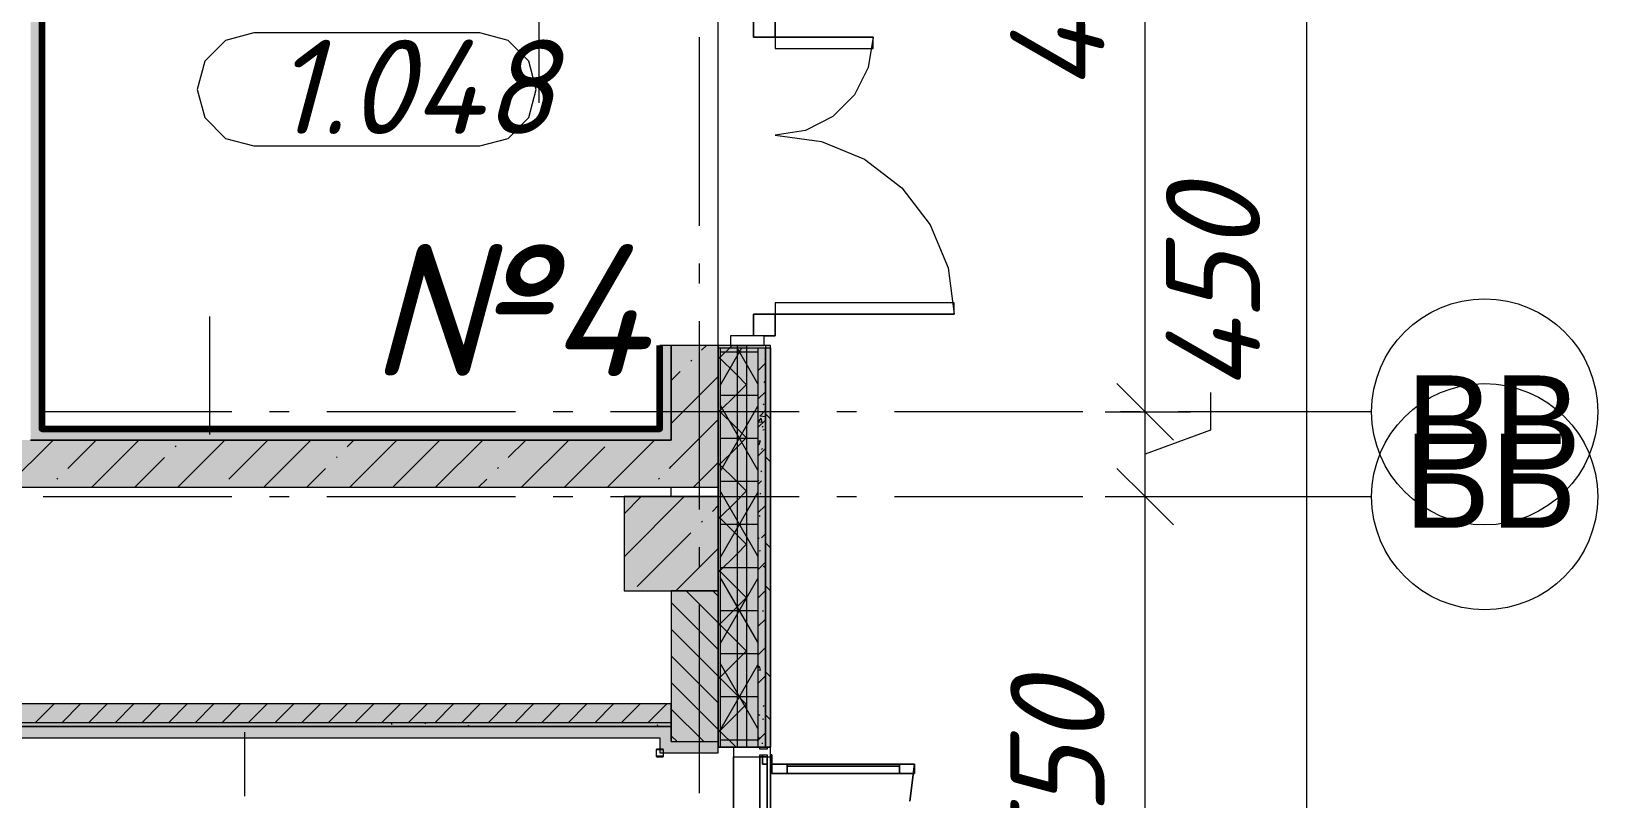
# Model space of a CAD drawing. Header units: millimetres. Extents: x -537608 to 253996, y -217170 to 186033.
# Drawn here: x -268172 to -259858, y -164902 to -160830 of the extents above; entities that cross this region are included whole.
import ezdxf

# ---------------------------------------------------------------- set-up
doc = ezdxf.new("R2010")
doc.units = ezdxf.units.MM
doc.layers.add('16) Лак 1.6м', color=160, linetype='Continuous', lineweight=90)
doc.layers.add('PDF _Геометрия', color=7, linetype='Continuous')
doc.layers.add('PDF _Текст', color=7, linetype='Continuous')
doc.layers.add('PDF _Сплошная заливка', color=7, linetype='Continuous', true_color=0xffffff)
doc.styles.add('PDF ArialMT', font='arial.ttf')
doc.styles.add('PDF ISOCPEUR Italic', font='isocpeui.ttf')

msp = doc.modelspace()

# ---------------------------------------------------------------- hatches: boundary and pattern name
at = {"layer": 'PDF _Сплошная заливка', "transparency": 33554559}
h = msp.add_hatch(color=256, dxfattribs=at)
h.paths.add_polyline_path([(-264249.1643, -212249.6591), (-264249.1643, -211209.6571), (-264276.1645, -211209.6571), (-264276.1645, -212249.6591)], flags=0)
h.paths.add_polyline_path([(-264249.1643, -209509.6581), (-264249.1643, -208314.6563), (-264276.1645, -208314.6563), (-264276.1645, -209509.6581)], flags=0)
h.paths.add_polyline_path([(-264249.1643, -206614.6531), (-264249.1643, -205314.6559), (-264276.1645, -205314.6559), (-264276.1645, -206614.6531)], flags=0)
h.paths.add_polyline_path([(-264249.1643, -203614.6527), (-264249.1643, -202299.6538), (-264276.1645, -202299.6538), (-264276.1645, -203614.6527)], flags=0)
h.paths.add_polyline_path([(-264276.1645, -200599.6527), (-264249.1643, -200599.6527), (-264249.1643, -199299.6513), (-264276.1645, -199299.6513), (-264276.1645, -200341.7158)], flags=0)
h.paths.add_polyline_path([(-264249.1643, -197599.6523), (-264249.1643, -196299.6509), (-264276.1645, -196299.6509), (-264276.1645, -197599.6523)], flags=0)
h.paths.add_polyline_path([(-264249.1643, -194599.6499), (-264249.1643, -193299.6505), (-264276.1645, -193299.6505), (-264276.1645, -194599.6499)], flags=0)
h.paths.add_polyline_path([(-264249.1643, -164629.6389), (-264249.1643, -162496.6379), (-264276.1645, -162496.6379), (-264276.1645, -164629.6389)], flags=0)
h.paths.add_polyline_path([(-264249.1643, -160696.6375), (-264249.1643, -160196.6364), (-264276.1645, -160196.6364), (-264276.1645, -160696.6375)], flags=0)
h.paths.add_polyline_path([(-264249.1643, -158906.6365), (-264249.1643, -154109.6348), (-264276.1645, -154109.6348), (-264276.1645, -158906.6365)], flags=0)
h.paths.add_polyline_path([(-264276.1645, -152409.6337), (-264249.1643, -152409.6337), (-264249.1643, -151109.6323), (-264276.1645, -151109.6323), (-264276.1645, -151128.1219)], flags=0)
h.paths.add_polyline_path([(-264249.1643, -149409.6334), (-264249.1643, -148109.6319), (-264276.1645, -148109.6319), (-264276.1645, -149409.6334)], flags=0)
h.paths.add_polyline_path([(-264249.1643, -146409.6309), (-264249.1643, -145109.6316), (-264276.1645, -145109.6316), (-264276.1645, -146409.6309)], flags=0)
h.paths.add_polyline_path([(-264249.1643, -143409.6305), (-264249.1643, -142182.8231), (-264276.1645, -142182.8231), (-264276.1645, -143409.6305)], flags=0)
h.paths.add_polyline_path([(-264276.1645, -140462.8232), (-264249.1643, -140462.8232), (-264249.1643, -139159.6289), (-264276.1645, -139159.6289), (-264276.1645, -139716.2732)], flags=0)
h.paths.add_polyline_path([(-264249.1643, -137459.6279), (-264249.1643, -136159.6286), (-264276.1645, -136159.6286), (-264276.1645, -137459.6279)], flags=0)
h.paths.add_polyline_path([(-264249.1643, -134459.6275), (-264249.1643, -133159.626), (-264276.1645, -133159.626), (-264276.1645, -134459.6275)], flags=0)
h.paths.add_polyline_path([(-264276.1645, -131459.625), (-264249.1643, -131459.625), (-264249.1643, -124122.6244), (-264276.1645, -124122.6244), (-264276.1645, -131157.3868)], flags=0)
h = msp.add_hatch(color=256, dxfattribs=at)
h.paths.add_polyline_path([(-264376.1639, -212099.6584), (-264376.1639, -211209.6571), (-264426.1641, -211209.6571), (-264426.1641, -212099.6584)], flags=0)
h.paths.add_polyline_path([(-264426.1641, -209509.6581), (-264376.1639, -209509.6581), (-264376.1639, -208314.6563), (-264426.1641, -208314.6563), (-264426.1641, -208900.6001)], flags=0)
h.paths.add_polyline_path([(-264376.1639, -206614.6531), (-264376.1639, -205314.6559), (-264426.1641, -205314.6559), (-264426.1641, -206614.6531)], flags=0)
h.paths.add_polyline_path([(-264376.1639, -203614.6527), (-264376.1639, -202299.6538), (-264426.1641, -202299.6538), (-264426.1641, -203614.6527)], flags=0)
h.paths.add_polyline_path([(-264426.1641, -200599.6527), (-264376.1639, -200599.6527), (-264376.1639, -199299.6513), (-264426.1641, -199299.6513), (-264426.1641, -200341.7158)], flags=0)
h.paths.add_polyline_path([(-264426.1641, -197599.6523), (-264376.1639, -197599.6523), (-264376.1639, -196299.6509), (-264426.1641, -196299.6509), (-264426.1641, -196775.5142)], flags=0)
h.paths.add_polyline_path([(-264376.1639, -194599.6499), (-264376.1639, -193299.6505), (-264426.1641, -193299.6505), (-264426.1641, -194599.6499)], flags=0)
h.paths.add_polyline_path([(-264376.1639, -164629.6389), (-264376.1639, -162496.6379), (-264426.1641, -162496.6379), (-264426.1641, -164629.6389)], flags=0)
h.paths.add_polyline_path([(-264376.1639, -160696.6375), (-264376.1639, -160196.6364), (-264426.1641, -160196.6364), (-264426.1641, -160696.6375)], flags=0)
h.paths.add_polyline_path([(-264376.1639, -158906.6365), (-264376.1639, -154109.6348), (-264426.1641, -154109.6348), (-264426.1641, -158906.6365)], flags=0)
h.paths.add_polyline_path([(-264426.1641, -152409.6337), (-264376.1639, -152409.6337), (-264376.1639, -151109.6323), (-264426.1641, -151109.6323), (-264426.1641, -151128.1219)], flags=0)
h.paths.add_polyline_path([(-264376.1639, -149409.6334), (-264376.1639, -148109.6319), (-264426.1641, -148109.6319), (-264426.1641, -149409.6334)], flags=0)
h.paths.add_polyline_path([(-264426.1641, -146409.6309), (-264376.1639, -146409.6309), (-264376.1639, -145109.6316), (-264426.1641, -145109.6316), (-264426.1641, -145422.1975)], flags=0)
h.paths.add_polyline_path([(-264426.1641, -143409.6305), (-264376.1639, -143409.6305), (-264376.1639, -142182.8231), (-264426.1641, -142182.8231), (-264426.1641, -142569.2354)], flags=0)
h.paths.add_polyline_path([(-264376.1639, -140462.8232), (-264376.1639, -139159.6289), (-264426.1641, -139159.6289), (-264426.1641, -140462.8232)], flags=0)
h.paths.add_polyline_path([(-264376.1639, -137459.6279), (-264376.1639, -136159.6286), (-264426.1641, -136159.6286), (-264426.1641, -137459.6279)], flags=0)
h.paths.add_polyline_path([(-264376.1639, -134459.6275), (-264376.1639, -133159.626), (-264426.1641, -133159.626), (-264426.1641, -134459.6275)], flags=0)
h.paths.add_polyline_path([(-264426.1641, -131459.625), (-264376.1639, -131459.625), (-264376.1639, -124249.6228), (-264426.1641, -124249.6228), (-264426.1641, -131157.3868)], flags=0)
h = msp.add_hatch(color=256, dxfattribs=at)
h.paths.add_polyline_path([(-264526.1645, -211999.658), (-264426.1641, -211999.658), (-264426.1641, -211209.6571), (-264526.1645, -211209.6571), (-264526.1645, -211753.5623)], flags=0)
h.paths.add_polyline_path([(-264526.1645, -209509.6581), (-264426.1641, -209509.6581), (-264426.1641, -208314.6563), (-264526.1645, -208314.6563), (-264526.1645, -208900.6001)], flags=0)
h.paths.add_polyline_path([(-264426.1641, -206614.6531), (-264426.1641, -205314.6559), (-264526.1645, -205314.6559), (-264526.1645, -206614.6531)], flags=0)
h.paths.add_polyline_path([(-264426.1641, -203614.6527), (-264426.1641, -202299.6538), (-264526.1645, -202299.6538), (-264526.1645, -203614.6527)], flags=0)
h.paths.add_polyline_path([(-264426.1641, -200599.6527), (-264426.1641, -199299.6513), (-264526.1645, -199299.6513), (-264526.1645, -200599.6527)], flags=0)
h.paths.add_polyline_path([(-264526.1645, -197599.6523), (-264426.1641, -197599.6523), (-264426.1641, -196299.6509), (-264526.1645, -196299.6509), (-264526.1645, -196775.5142)], flags=0)
h.paths.add_polyline_path([(-264426.1641, -194599.6499), (-264426.1641, -193299.6505), (-264526.1645, -193299.6505), (-264526.1645, -194599.6499)], flags=0)
h.paths.add_polyline_path([(-264526.1645, -164629.6389), (-264426.1641, -164629.6389), (-264426.1641, -162496.6379), (-264526.1645, -162496.6379), (-264526.1645, -163966.4508)], flags=0)
h.paths.add_polyline_path([(-264426.1641, -160696.6375), (-264426.1641, -160196.6364), (-264526.1645, -160196.6364), (-264526.1645, -160696.6375)], flags=0)
h.paths.add_polyline_path([(-264526.1645, -158906.6365), (-264426.1641, -158906.6365), (-264426.1641, -154109.6348), (-264526.1645, -154109.6348), (-264526.1645, -156834.0462)], flags=0)
h.paths.add_polyline_path([(-264426.1641, -152409.6337), (-264426.1641, -151109.6323), (-264526.1645, -151109.6323), (-264526.1645, -152409.6337)], flags=0)
h.paths.add_polyline_path([(-264526.1645, -149409.6334), (-264426.1641, -149409.6334), (-264426.1641, -148109.6319), (-264526.1645, -148109.6319), (-264526.1645, -148949.633)], flags=0)
h.paths.add_polyline_path([(-264426.1641, -146409.6309), (-264426.1641, -145109.6316), (-264526.1645, -145109.6316), (-264526.1645, -146409.6309)], flags=0)
h.paths.add_polyline_path([(-264426.1641, -143409.6305), (-264426.1641, -142182.8231), (-264526.1645, -142182.8231), (-264526.1645, -143409.6305)], flags=0)
h.paths.add_polyline_path([(-264526.1645, -140462.8232), (-264426.1641, -140462.8232), (-264426.1641, -139159.6289), (-264526.1645, -139159.6289), (-264526.1645, -140199.6288)], flags=0)
h.paths.add_polyline_path([(-264526.1645, -137459.6279), (-264426.1641, -137459.6279), (-264426.1641, -136159.6286), (-264526.1645, -136159.6286), (-264526.1645, -136863.3111)], flags=0)
h.paths.add_polyline_path([(-264526.1645, -134459.6275), (-264426.1641, -134459.6275), (-264426.1641, -133159.626), (-264526.1645, -133159.626), (-264526.1645, -134010.3489)], flags=0)
h.paths.add_polyline_path([(-264526.1645, -131459.625), (-264426.1641, -131459.625), (-264426.1641, -124299.6231), (-264526.1645, -124299.6231), (-264526.1645, -131157.3868)], flags=0)
at = {"layer": 'PDF _Сплошная заливка', "true_color": 0x56bc34, "transparency": 33554559}
for points in [[(-268176.1667, -162939.6385), (-268116.166, -162939.6385), (-268116.166, -154959.6342), (-268176.1667, -154959.6342), (-268176.1667, -162539.9689)], [(-264836.1641, -162999.6382), (-264836.1641, -162939.6385), (-268176.1667, -162939.6385), (-268176.1667, -162999.6382), (-265617.4963, -162999.6382)]]:
    msp.add_hatch(color=85, dxfattribs=at).paths.add_polyline_path(points)
at = {"layer": 'PDF _Сплошная заливка', "transparency": 33554559}
h = msp.add_hatch(color=256, dxfattribs=at)
h.paths.add_polyline_path([(-264776.1645, -163249.6384), (-264526.1645, -163249.6384), (-264526.1645, -162496.6379), (-264776.1645, -162496.6379), (-264776.1645, -162999.6382)], flags=0)
h.paths.add_polyline_path([(-264776.1645, -160696.6375), (-264526.1645, -160696.6375), (-264526.1645, -160196.6364), (-264776.1645, -160196.6364), (-264776.1645, -160689.6372)], flags=0)
h.paths.add_polyline_path([(-264526.1645, -158906.6365), (-264526.1645, -154899.6335), (-264776.1645, -154899.6335), (-264776.1645, -158906.6365)], flags=0)
at = {"layer": 'PDF _Сплошная заливка', "true_color": 0x56bc34, "transparency": 33554559}
h = msp.add_hatch(color=85, dxfattribs=at)
h.paths.add_polyline_path([(-264836.1641, -162999.6382), (-264776.1645, -162999.6382), (-264776.1645, -162496.6379), (-264836.1641, -162496.6379), (-264836.1641, -162939.6385)], flags=0)
h.paths.add_polyline_path([(-264836.1641, -160696.6375), (-264776.1645, -160696.6375), (-264776.1645, -160689.6372), (-264836.1641, -160689.6372)], flags=0)
at = {"layer": 'PDF _Сплошная заливка', "transparency": 33554559}
for points in [[(-264316.1643, -164629.6389), (-264316.1643, -162509.6375), (-264516.164, -162509.6375), (-264516.164, -164629.6389), (-264352.5922, -164629.6389)], [(-265617.4963, -163249.6384), (-264776.1645, -163249.6384), (-264776.1645, -162999.6382), (-268426.1657, -162999.6382), (-268426.1657, -163249.6384)], [(-264774.2269, -164599.639), (-264526.1645, -164599.639), (-264526.1645, -163799.6385), (-264776.1645, -163799.6385), (-264776.1645, -164599.639)], [(-264776.1645, -164499.6386), (-264776.1645, -164399.639), (-268326.1652, -164399.639), (-268326.1652, -164499.6386), (-265617.4963, -164499.6386)], [(-264776.1645, -164519.6382), (-264776.1645, -164499.6386), (-268426.1657, -164499.6386), (-268426.1657, -164519.6382), (-265617.4963, -164519.6382)]]:
    msp.add_hatch(color=256, dxfattribs=at).paths.add_polyline_path(points)
at = {"layer": 'PDF _Сплошная заливка', "true_color": 0x72baa6, "transparency": 33554559}
msp.add_hatch(color=123, dxfattribs=at).paths.add_polyline_path([(-264836.1641, -164579.6387), (-264836.1641, -164519.6382), (-268446.1666, -164519.6382), (-268446.1666, -164579.6387), (-265617.4963, -164579.6387)])

# ---------------------------------------------------------------- linework, layer by layer
at = {"layer": '16) Лак 1.6м'}
msp.add_lwpolyline([(-266424.7799, -154959.6342), (-268116.166, -154959.6342), (-268116.166, -162939.6385), (-264836.1641, -162939.6385), (-264836.1641, -162496.6379)], dxfattribs=at)
at = {"layer": 'PDF _Геометрия', "lineweight": 9}
for p, q in [((-261401.9804, -212139.656), (-261401.9804, -124259.6211)), ((-268116.166, -162939.6385), (-268116.166, -154959.6342)), ((-262260.3263, -162849.6375), (-262260.3263, -158149.635)), ((-265477.8782, -160659.6374), (-265477.8782, -161208.7609)), ((-264339.1643, -160861.6367), (-264339.1643, -160746.6372)), ((-264339.1643, -160746.6372), (-264339.1643, -160861.6367)), ((-264224.1642, -160861.6367), (-264224.1642, -160746.6372)), ((-264224.1642, -160746.6372), (-264224.1642, -160861.6367)), ((-264224.1642, -160861.6367), (-264339.1643, -160861.6367)), ((-264339.1643, -160861.6367), (-264224.1642, -160861.6367)), ((-263704.1643, -160861.6367), (-264224.1642, -160861.6367)), ((-264224.1642, -160861.6367), (-264224.1642, -160921.6375)), ((-264224.1642, -160861.6367), (-263704.1643, -160861.6367)), ((-263704.1643, -160861.6367), (-263729.6143, -161022.3257)), ((-263704.1643, -160921.6375), (-263704.1643, -160861.6367)), ((-264224.1642, -160921.6375), (-263704.1643, -160921.6375)), ((-263729.6143, -161022.3257), (-263803.4757, -161167.2853)), ((-263803.4757, -161167.2853), (-263918.5156, -161282.3263)), ((-263918.5156, -161282.3263), (-264063.4752, -161356.1866)), ((-264063.4752, -161356.1866), (-264224.1642, -161381.6377)), ((-264224.1642, -161381.6377), (-263978.286, -161414.0069)), ((-263978.286, -161414.0069), (-263749.1637, -161508.9124)), ((-263749.1637, -161508.9124), (-263552.4116, -161659.8851)), ((-263552.4116, -161659.8851), (-263401.44, -161856.6371)), ((-263401.44, -161856.6371), (-263306.5337, -162085.76)), ((-263306.5337, -162085.76), (-263274.164, -162331.6382)), ((-264224.1642, -162271.6381), (-264224.1642, -162331.6382)), ((-263274.164, -162271.6381), (-264224.1642, -162271.6381)), ((-263274.164, -162331.6382), (-263274.164, -162271.6381)), ((-267224.3755, -162969.6376), (-267224.3755, -162342.6425)), ((-264224.1642, -162331.6382), (-264339.1643, -162331.6382)), ((-264339.1643, -162331.6382), (-264339.1643, -162446.6377)), ((-264339.1643, -162446.6377), (-264339.1643, -162331.6382)), ((-264339.1643, -162331.6382), (-264224.1642, -162331.6382)), ((-263274.164, -162331.6382), (-264224.1642, -162331.6382)), ((-264224.1642, -162331.6382), (-263274.164, -162331.6382)), ((-264224.1642, -162331.6382), (-264224.1642, -162446.6377)), ((-264224.1642, -162446.6377), (-264224.1642, -162331.6382)), ((-264281.6637, -162446.6377), (-264461.6641, -162446.6377)), ((-264461.6641, -162446.6377), (-264461.6641, -162496.6379)), ((-264224.1642, -162446.6377), (-264281.6637, -162446.6377)), ((-264281.6637, -162446.6377), (-264224.1642, -162446.6377)), ((-264281.6637, -162496.6379), (-264281.6637, -162446.6377)), ((-264776.1645, -162496.6379), (-264836.1641, -162496.6379)), ((-264836.1641, -162496.6379), (-264836.1641, -162939.6385)), ((-264776.1645, -162999.6382), (-264776.1645, -162496.6379)), ((-264526.1645, -162496.6379), (-264776.1645, -162496.6379)), ((-264776.1645, -162496.6379), (-264776.1645, -162999.6382)), ((-264614.4776, -162522.1408), (-264588.9738, -162496.6379)), ((-264526.1645, -162570.796), (-264452.0071, -162496.6379)), ((-264426.1641, -162496.6379), (-264526.1645, -162496.6379)), ((-264526.1645, -162496.6379), (-264526.1645, -163249.6384)), ((-264526.1645, -163249.6384), (-264526.1645, -162496.6379)), ((-264526.1645, -164599.639), (-264526.1645, -162509.6375)), ((-264526.1645, -162509.6375), (-264516.164, -162509.6375)), ((-264516.164, -162709.2153), (-264400.938, -162509.6375)), ((-264516.164, -162509.6375), (-264516.164, -164629.6389)), ((-264516.164, -162509.6375), (-264316.1643, -162509.6375)), ((-264516.164, -162531.8791), (-264316.1643, -162531.8791)), ((-264461.6641, -162496.6379), (-264281.6637, -162496.6379)), ((-264316.1643, -162700.955), (-264426.6216, -162509.6375)), ((-264376.1639, -162496.6379), (-264426.1641, -162496.6379)), ((-264426.1641, -162496.6379), (-264426.1641, -164629.6389)), ((-264276.1645, -162496.6379), (-264376.1639, -162496.6379)), ((-264376.1639, -162496.6379), (-264376.1639, -164629.6389)), ((-264316.1643, -162509.6375), (-264316.1643, -164629.6389)), ((-264316.1643, -162509.6375), (-264276.1645, -162509.6375)), ((-264249.1643, -162496.6379), (-264276.1645, -162496.6379)), ((-264276.1645, -162496.6379), (-264276.1645, -164629.6389)), ((-264276.1645, -164629.6389), (-264276.1645, -162509.6375)), ((-264276.1645, -162509.6375), (-264249.1643, -162509.6375)), ((-264249.1643, -164629.6389), (-264249.1643, -162496.6379)), ((-264249.1643, -162509.6375), (-264249.1643, -164629.6389)), ((-264671.5019, -162579.1661), (-264666.76, -162574.4242)), ((-264426.1641, -162655.413), (-264526.1645, -162555.4125)), ((-264316.1643, -162631.5324), (-264276.1645, -162591.5327)), ((-264279.3751, -162575.0561), (-264276.1645, -162572.592)), ((-264776.1645, -162683.8282), (-264728.5261, -162636.1903)), ((-264776.1645, -162911.9265), (-264526.1645, -162661.9267)), ((-264376.1639, -162705.4132), (-264426.1641, -162655.413)), ((-264426.1641, -162753.6383), (-264376.1639, -162703.6387)), ((-264283.6998, -162693.4331), (-264278.3799, -162689.3511)), ((-264526.1645, -162853.6377), (-264426.1641, -162753.6383)), ((-264516.164, -162760.4799), (-264316.1643, -162760.4799)), ((-264316.1643, -162782.4943), (-264276.1645, -162742.4946)), ((-261913.263, -162747.0416), (-261913.263, -162947.0418)), ((-264426.1641, -162938.2563), (-264526.1645, -162838.2559)), ((-264316.1643, -163158.1546), (-264516.164, -162811.7447)), ((-264516.164, -163166.4157), (-264316.1643, -162820.0053)), ((-264305.4619, -162871.6555), (-264277.7641, -162842.7887)), ((-264276.1645, -162876.1995), (-264305.4619, -162871.6555)), ((-264288.0241, -162811.8111), (-264282.7036, -162807.7292)), ((-264276.1645, -162856.3066), (-264277.7287, -162842.8614)), ((-262472.4591, -162849.6375), (-262260.3263, -162849.6375)), ((-262260.3263, -163299.6387), (-262260.3263, -162849.6375)), ((-262260.3263, -162849.6375), (-262020.3268, -162849.6375)), ((-264836.1641, -162939.6385), (-268116.166, -162939.6385)), ((-264776.1645, -163140.0259), (-264526.1645, -162890.0256)), ((-264376.1639, -162988.2552), (-264426.1641, -162938.2563)), ((-264316.1643, -162933.2693), (-264276.1645, -162893.2693)), ((-264315.2395, -162903.6767), (-264298.0966, -162883.246)), ((-264293.9845, -162905.5368), (-264315.2395, -162903.6767)), ((-264293.949, -162905.6167), (-264298.06, -162883.3269)), ((-264292.3472, -162930.1879), (-264287.0283, -162926.1059)), ((-264289.5332, -162944.3328), (-264282.8849, -162943.4579)), ((-261913.263, -162947.0418), (-262260.3263, -163074.6385)), ((-268307.2558, -163249.6384), (-268057.2569, -162999.6382)), ((-268176.1667, -162999.6382), (-264836.1641, -162999.6382)), ((-264836.1641, -162999.6382), (-268176.1667, -162999.6382)), ((-267978.9323, -163149.4131), (-267829.1561, -162999.6382)), ((-267851.0597, -163249.6384), (-267601.0581, -162999.6382)), ((-267408.6846, -163035.3629), (-267403.9438, -163030.6213)), ((-267394.8616, -163249.6384), (-267144.8616, -162999.6382)), ((-267123.5613, -163206.437), (-266916.7624, -162999.6382)), ((-266938.6644, -163249.6384), (-266688.6644, -162999.6382)), ((-266496.2904, -163035.3629), (-266460.5659, -162999.6382)), ((-266482.4673, -163249.6384), (-266232.4667, -162999.6382)), ((-266254.3677, -163249.6384), (-266004.3682, -162999.6382)), ((-266026.2697, -163249.6384), (-265776.2701, -162999.6382)), ((-265640.9204, -163092.3877), (-265548.1711, -162999.6382)), ((-265570.0731, -163249.6384), (-265320.072, -162999.6382)), ((-265341.974, -163249.6384), (-265127.699, -163035.3629)), ((-265113.8754, -163249.6384), (-264863.8748, -162999.6382)), ((-264836.1641, -162999.6382), (-264776.1645, -162999.6382)), ((-264776.1645, -162999.6382), (-264836.1641, -162999.6382)), ((-264526.1645, -163136.4808), (-264426.1641, -163036.4803)), ((-264516.164, -162989.0798), (-264316.1643, -162989.0798)), ((-264426.1641, -163036.4803), (-264376.1639, -162986.4801)), ((-264316.1643, -162984.687), (-264315.8951, -162984.8584)), ((-264316.1643, -163006.7345), (-264301.2475, -163001.0075)), ((-264316.1643, -163017.2978), (-264308.4567, -163022.4963)), ((-264308.4211, -163022.5755), (-264301.2109, -163001.0871)), ((-267622.9591, -163249.6384), (-267465.7099, -163092.3877)), ((-266553.3157, -163092.3877), (-266548.5738, -163087.6466)), ((-264657.6778, -163249.6384), (-264526.1645, -163118.1236)), ((-264426.1641, -163221.0989), (-264526.1645, -163121.0992)), ((-264316.1643, -163084.2307), (-264276.1645, -163044.2315)), ((-264296.6714, -163048.5654), (-264291.3515, -163044.4834)), ((-268035.9555, -163206.437), (-268031.2147, -163201.6954)), ((-266710.5653, -163249.6384), (-266610.3399, -163149.4131)), ((-265798.1711, -163249.6384), (-265754.9699, -163206.437)), ((-265697.9457, -163149.4131), (-265693.2032, -163144.6706)), ((-264842.5757, -163206.437), (-264837.8332, -163201.6954)), ((-264785.552, -163149.4131), (-264776.1645, -163140.0259)), ((-264300.9956, -163166.9421), (-264295.6757, -163162.8601)), ((-268426.1657, -163249.6384), (-264776.1645, -163249.6384)), ((-264776.1645, -163299.6387), (-264776.1645, -163249.6384)), ((-264776.1645, -163249.6384), (-264526.1645, -163249.6384)), ((-264526.1645, -163249.6384), (-264526.1645, -164629.6389)), ((-264516.164, -163217.6795), (-264316.1643, -163217.6795)), ((-264316.1643, -163615.3552), (-264516.164, -163268.9445)), ((-264516.164, -163623.6151), (-264316.1643, -163277.2057)), ((-264376.1639, -163271.0991), (-264426.1641, -163221.0989)), ((-264426.1641, -163319.3237), (-264376.1639, -163269.3235)), ((-264316.1643, -163235.0054), (-264297.1143, -163215.956)), ((-264315.8214, -163210.7313), (-264310.165, -163214.334)), ((-264305.3198, -163285.3188), (-264299.9999, -163281.2368)), ((-265026.1651, -163618.1247), (-264707.678, -163299.6387)), ((-265026.1651, -163390.0262), (-264935.7776, -163299.6387)), ((-264526.1645, -163299.6387), (-265026.1651, -163299.6387)), ((-265026.1651, -163299.6387), (-265026.1651, -163799.6385)), ((-264557.4523, -163377.511), (-264526.1645, -163346.223)), ((-264526.1645, -163799.6385), (-264526.1645, -163299.6387)), ((-264526.1645, -163419.3233), (-264426.1641, -163319.3237)), ((-264316.1643, -163385.9676), (-264276.1645, -163345.9676)), ((-262472.4591, -163299.6387), (-262260.3263, -163299.6387)), ((-262260.3263, -166849.6398), (-262260.3263, -163299.6387)), ((-262260.3263, -163299.6387), (-262020.3268, -163299.6387)), ((-264614.4776, -163434.5363), (-264609.7353, -163429.7942)), ((-264426.1641, -163503.9423), (-264526.1645, -163403.9418)), ((-264516.164, -163446.2805), (-264316.1643, -163446.2805)), ((-264309.644, -163403.6963), (-264304.3241, -163399.6144)), ((-264956.6252, -163776.6837), (-264671.5019, -163491.5603)), ((-264376.1639, -163553.9408), (-264426.1641, -163503.9423)), ((-264313.9688, -163522.0731), (-264308.6483, -163517.9911)), ((-264297.1143, -163517.6926), (-264276.1645, -163496.7428)), ((-264751.4815, -163799.6385), (-264526.1645, -163574.3223)), ((-264526.1645, -163702.1667), (-264426.1641, -163602.1662)), ((-264426.1641, -163602.1662), (-264376.1639, -163552.166)), ((-264308.9933, -163586.5807), (-264302.3455, -163585.7058)), ((-264426.1641, -163786.784), (-264526.1645, -163686.7849)), ((-264516.164, -163674.8801), (-264316.1643, -163674.8801)), ((-264316.1643, -163638.8182), (-264312.9725, -163636.3678)), ((-264316.1643, -163687.7042), (-264276.1645, -163647.7042)), ((-264286.932, -163669.4633), (-264276.1645, -163665.3307)), ((-264276.1645, -163676.7263), (-264286.932, -163669.4633)), ((-264316.1643, -164072.5556), (-264516.164, -163726.1452)), ((-264516.164, -164080.8154), (-264316.1643, -163734.405)), ((-264376.1639, -163836.7842), (-264426.1641, -163786.784)), ((-265026.1651, -163799.6385), (-264776.1645, -163799.6385)), ((-264776.1645, -163799.6385), (-264776.1645, -164519.6382)), ((-264526.1645, -163799.6385), (-264776.1645, -163799.6385)), ((-264776.1645, -163799.6385), (-264526.1645, -163799.6385)), ((-264526.1645, -164111.0481), (-264776.1645, -163861.0485)), ((-264526.1645, -163969.6269), (-264696.1532, -163799.6385)), ((-264526.1645, -163828.2063), (-264554.7321, -163799.6385)), ((-264526.1645, -164599.639), (-264526.1645, -163799.6385)), ((-264426.1641, -163885.0093), (-264376.1639, -163835.0094)), ((-264316.1643, -163838.4789), (-264276.1645, -163798.4788)), ((-264526.1645, -163985.0092), (-264426.1641, -163885.0093)), ((-264516.164, -163903.4811), (-264316.1643, -163903.4811)), ((-264316.1643, -163989.4416), (-264276.1645, -163949.4411)), ((-264291.134, -163903.9359), (-264285.4782, -163907.5389)), ((-264526.1645, -164252.4708), (-264776.1645, -164002.4691)), ((-264426.1641, -164069.6273), (-264526.1645, -163969.6269)), ((-264376.1639, -164119.6268), (-264426.1641, -164069.6273)), ((-264426.1641, -164167.8518), (-264376.1639, -164117.8516)), ((-264316.1643, -164140.2154), (-264276.1645, -164100.2155)), ((-264526.1645, -164393.8914), (-264776.1645, -164143.8916)), ((-264526.1645, -164267.8523), (-264426.1641, -164167.8518)), ((-264516.164, -164132.0805), (-264316.1643, -164132.0805)), ((-264316.1643, -164529.7563), (-264516.164, -164183.3456)), ((-264516.164, -164538.0161), (-264316.1643, -164191.6054)), ((-264316.1643, -164209.9021), (-264306.4544, -164198.3301)), ((-264302.3078, -164220.6996), (-264306.4194, -164198.4099)), ((-264526.1645, -164535.3125), (-264776.1645, -164285.313)), ((-264426.1641, -164352.4699), (-264526.1645, -164252.4708)), ((-264316.1643, -164219.4105), (-264302.3423, -164220.6197)), ((-264316.1643, -164291.1785), (-264276.1645, -164251.1777)), ((-264516.164, -164360.6802), (-264316.1643, -164360.6802)), ((-264376.1639, -164402.4701), (-264426.1641, -164352.4699)), ((-264776.1645, -164399.639), (-268326.1652, -164399.639)), ((-268152.0644, -164499.6386), (-268052.0661, -164399.639)), ((-268010.6432, -164499.6386), (-267910.6428, -164399.639)), ((-267869.2221, -164499.6386), (-267769.2216, -164399.639)), ((-267727.8009, -164499.6386), (-267627.8005, -164399.639)), ((-267586.3787, -164499.6386), (-267486.3788, -164399.639)), ((-267444.9576, -164499.6386), (-267344.9571, -164399.639)), ((-267303.5365, -164499.6386), (-267203.536, -164399.639)), ((-267162.1158, -164499.6386), (-267062.1154, -164399.639)), ((-267020.6931, -164499.6386), (-266920.6937, -164399.639)), ((-266879.2714, -164499.6386), (-266779.2715, -164399.639)), ((-266737.8513, -164499.6386), (-266637.8509, -164399.639)), ((-266596.4297, -164499.6386), (-266496.4292, -164399.639)), ((-266455.0069, -164499.6386), (-266355.0081, -164399.639)), ((-266313.5869, -164499.6386), (-266213.5864, -164399.639)), ((-266172.1652, -164499.6386), (-266072.1648, -164399.639)), ((-266030.7441, -164499.6386), (-265930.7436, -164399.639)), ((-265889.3218, -164499.6386), (-265789.3225, -164399.639)), ((-265747.9007, -164499.6386), (-265647.9003, -164399.639)), ((-265606.4795, -164499.6386), (-265506.4791, -164399.639)), ((-265465.0584, -164499.6386), (-265365.0579, -164399.639)), ((-265323.6362, -164499.6386), (-265223.6368, -164399.639)), ((-265182.215, -164499.6386), (-265082.2146, -164399.639)), ((-265040.7939, -164499.6386), (-264940.7935, -164399.639)), ((-264899.3722, -164499.6386), (-264799.3724, -164399.639)), ((-264776.1645, -164499.6386), (-264776.1645, -164399.639)), ((-264603.2597, -164599.639), (-264776.1645, -164426.7337)), ((-264526.1645, -164550.6949), (-264426.1641, -164450.6952)), ((-264426.1641, -164450.6952), (-264376.1639, -164400.695)), ((-264316.1643, -164441.9528), (-264312.2023, -164437.9895)), ((-264312.0489, -164455.1758), (-264306.3931, -164458.7785)), ((-264287.0574, -164412.8454), (-264282.0281, -164407.8161)), ((-264836.1641, -164519.6382), (-268446.1666, -164519.6382)), ((-264776.1645, -164499.6386), (-268326.1652, -164499.6386)), ((-268326.1652, -164519.6382), (-264776.1645, -164519.6382)), ((-264776.1645, -164519.6382), (-264836.1641, -164519.6382)), ((-264776.1645, -164519.6382), (-264776.1645, -164499.6386)), ((-264776.1645, -164519.6382), (-264776.1645, -164599.639)), ((-264776.1645, -164599.639), (-264776.1645, -164519.6382)), ((-264431.8382, -164629.6389), (-264526.1645, -164535.3125)), ((-264290.9693, -164479.7674), (-264284.3209, -164478.8925)), ((-268446.1666, -164579.6387), (-264836.1641, -164579.6387)), ((-267041.3507, -164549.6388), (-267041.3507, -164888.9797)), ((-264836.1641, -164579.6387), (-264836.1641, -164659.6386)), ((-264744.6819, -164599.639), (-264776.1645, -164568.1548)), ((-264776.1645, -164599.639), (-264526.1645, -164599.639)), ((-264526.1645, -164629.6389), (-264526.1645, -164599.639)), ((-264516.164, -164589.2812), (-264316.1643, -164589.2812)), ((-264316.1643, -164592.9151), (-264276.1645, -164552.9151)), ((-264316.1643, -164579.2866), (-264309.3415, -164576.6678)), ((-264316.1643, -164597.1847), (-264309.3076, -164576.7475)), ((-264295.4953, -164608.3001), (-264288.8476, -164607.4246)), ((-264854.9929, -164640.8094), (-264856.1641, -164643.6384)), ((-264856.1641, -164643.6384), (-264856.1641, -164675.6389)), ((-264856.1641, -164675.6389), (-264854.9929, -164678.4673)), ((-264852.1655, -164639.6383), (-264854.9929, -164640.8094)), ((-264854.9929, -164678.4673), (-264852.1655, -164679.6383)), ((-264854.1656, -164643.6384), (-264853.5784, -164642.2239)), ((-264854.1656, -164675.6389), (-264854.1656, -164643.6384)), ((-264853.5784, -164677.0529), (-264854.1656, -164675.6389)), ((-264853.5784, -164642.2239), (-264852.1655, -164641.6384)), ((-264852.1655, -164677.6385), (-264853.5784, -164677.0529)), ((-264820.1645, -164639.6383), (-264852.1655, -164639.6383)), ((-264852.1655, -164641.6384), (-264820.1645, -164641.6384)), ((-264820.1645, -164677.6385), (-264852.1655, -164677.6385)), ((-264852.1655, -164679.6383), (-264820.1645, -164679.6383)), ((-264836.1641, -164659.6386), (-264776.1645, -164659.6386)), ((-264817.3366, -164640.8094), (-264820.1645, -164639.6383)), ((-264820.1645, -164641.6384), (-264818.75, -164642.2239)), ((-264818.75, -164677.0529), (-264820.1645, -164677.6385)), ((-264820.1645, -164679.6383), (-264817.3366, -164678.4673)), ((-264818.75, -164642.2239), (-264818.1644, -164643.6384)), ((-264818.1644, -164675.6389), (-264818.75, -164677.0529)), ((-264818.1644, -164643.6384), (-264818.1644, -164675.6389)), ((-264816.1648, -164643.6384), (-264817.3366, -164640.8094)), ((-264817.3366, -164678.4673), (-264816.1648, -164675.6389)), ((-264816.1648, -164675.6389), (-264816.1648, -164643.6384)), ((-264776.1645, -164659.6386), (-264526.1645, -164659.6386)), ((-264526.1645, -164629.6389), (-264426.1641, -164629.6389)), ((-264526.1645, -164659.6386), (-264526.1645, -164629.6389)), ((-264516.164, -164629.6389), (-264526.1645, -164629.6389)), ((-264316.1643, -164629.6389), (-264516.164, -164629.6389)), ((-264306.1643, -164629.6389), (-264446.1645, -164629.6389)), ((-264446.1645, -164629.6389), (-264446.1645, -164679.6383)), ((-264306.1643, -164629.6389), (-264446.1645, -164629.6389)), ((-264446.1645, -164629.6389), (-264446.1645, -164679.6383)), ((-264446.1645, -164679.6383), (-264306.1643, -164679.6383)), ((-264446.1645, -164679.6383), (-264306.1643, -164679.6383)), ((-264446.1645, -166274.6395), (-264446.1645, -164679.6913)), ((-264446.1645, -164679.6913), (-264446.1645, -166274.6395)), ((-264426.1641, -164629.6389), (-264376.1639, -164629.6389)), ((-264376.1639, -164629.6389), (-264276.1645, -164629.6389)), ((-264276.1645, -164629.6389), (-264316.1643, -164629.6389)), ((-264306.1643, -164639.6383), (-264306.1643, -164629.6389)), ((-264306.1643, -164639.6383), (-264306.1643, -164629.6389)), ((-264266.164, -164639.6383), (-264306.1643, -164639.6383)), ((-264266.164, -164639.6383), (-264306.1643, -164639.6383)), ((-264306.1643, -164679.6383), (-264306.1643, -164669.6389)), ((-264306.1643, -164669.6389), (-264266.164, -164669.6389)), ((-264306.1643, -164679.6383), (-264306.1643, -164669.6389)), ((-264306.1643, -164669.6389), (-264266.164, -164669.6389)), ((-264266.164, -164679.6383), (-264306.1643, -164679.6383)), ((-264306.1643, -164679.6383), (-264266.164, -164679.6383)), ((-264306.1643, -166274.6395), (-264306.1643, -164679.6913)), ((-264306.1643, -164679.6913), (-264306.1643, -166274.6395)), ((-264291.1642, -164719.6391), (-264291.1642, -164669.6389)), ((-264291.1642, -164669.6389), (-264291.1642, -164719.6391)), ((-264291.1642, -164719.6391), (-264291.1642, -164669.6389)), ((-264291.1642, -164669.6389), (-264291.1642, -164719.6391)), ((-264276.1645, -164629.6389), (-264249.1643, -164629.6389)), ((-264249.1643, -164629.6389), (-264276.1645, -164629.6389)), ((-264266.164, -164629.6389), (-264266.164, -164639.6383)), ((-264249.1643, -164629.6389), (-264266.164, -164629.6389)), ((-264266.164, -164629.6389), (-264266.164, -164639.6383)), ((-264249.1643, -164629.6389), (-264266.164, -164629.6389)), ((-264266.164, -164669.6389), (-264266.164, -164679.6383)), ((-264266.164, -164669.6389), (-264266.164, -164679.6383)), ((-264266.164, -164679.6383), (-264249.1643, -164679.6383)), ((-264266.164, -164679.6383), (-264249.1643, -164679.6383)), ((-264266.164, -166274.6395), (-264266.164, -164679.6913)), ((-264266.164, -164679.6913), (-264266.164, -166274.6395)), ((-264249.1643, -164679.6383), (-264249.1643, -164629.6389)), ((-264249.1643, -164679.6383), (-264249.1643, -164629.6389)), ((-264241.1639, -164669.6389), (-264249.1643, -164669.6389)), ((-264249.1643, -164669.6389), (-264241.1639, -164669.6389)), ((-264241.1639, -164669.6389), (-264249.1643, -164669.6389)), ((-264249.1643, -164669.6389), (-264241.1639, -164669.6389)), ((-264249.1643, -166274.6395), (-264249.1643, -164679.6913)), ((-264249.1643, -164679.6913), (-264249.1643, -166274.6395)), ((-264241.1639, -164719.6391), (-264241.1639, -164669.6389)), ((-264241.1639, -164669.6389), (-264241.1639, -164719.6391)), ((-264241.1639, -164719.6391), (-264241.1639, -164669.6389)), ((-264241.1639, -164669.6389), (-264241.1639, -164719.6391)), ((-264266.164, -164719.6391), (-264291.1642, -164719.6391)), ((-264291.1642, -164719.6391), (-264266.164, -164719.6391)), ((-264266.164, -164719.6391), (-264291.1642, -164719.6391)), ((-264291.1642, -164719.6391), (-264266.164, -164719.6391)), ((-264241.1639, -164719.6391), (-264249.1643, -164719.6391)), ((-264249.1643, -164719.6391), (-264241.1639, -164719.6391)), ((-264241.1639, -164719.6391), (-264249.1643, -164719.6391)), ((-264249.1643, -164719.6391), (-264241.1639, -164719.6391)), ((-264241.1639, -164769.638), (-264241.1639, -164719.6391)), ((-264241.1639, -164719.6391), (-263483.664, -164719.6391)), ((-263483.664, -164719.6391), (-264241.1639, -164719.6391)), ((-264241.1639, -164719.6391), (-264241.1639, -164769.638)), ((-264241.1639, -164769.638), (-264241.1639, -164719.6391)), ((-264241.1639, -164719.6391), (-264241.1639, -164769.638)), ((-264241.1639, -164719.6391), (-263483.664, -164719.6391)), ((-263483.664, -164719.6391), (-264241.1639, -164719.6391)), ((-264241.1639, -164719.6391), (-263483.664, -164719.6391)), ((-263483.664, -164719.6391), (-264241.1639, -164719.6391)), ((-263483.664, -164769.638), (-264241.1639, -164769.638)), ((-264241.1639, -164769.638), (-263483.664, -164769.638)), ((-263483.664, -164769.638), (-264241.1639, -164769.638)), ((-264241.1639, -164769.638), (-263483.664, -164769.638)), ((-264161.1644, -164769.638), (-264161.1644, -164719.6391)), ((-264161.1644, -164719.6391), (-264161.1644, -164769.638)), ((-264161.1644, -164729.6385), (-263563.664, -164729.6385)), ((-263563.664, -164729.6385), (-264161.1644, -164729.6385)), ((-264161.1644, -164769.638), (-263563.664, -164769.638)), ((-263563.664, -164769.638), (-264161.1644, -164769.638)), ((-263563.664, -164769.638), (-263563.664, -164719.6391)), ((-263563.664, -164719.6391), (-263563.664, -164769.638)), ((-263483.664, -164719.6391), (-263509.4747, -164915.6949)), ((-263509.4747, -164915.6949), (-263483.664, -164719.6391)), ((-263483.664, -164719.6391), (-263483.664, -164769.638)), ((-263483.664, -164769.638), (-263483.664, -164719.6391)), ((-263483.664, -164719.6391), (-263483.664, -164769.638)), ((-263483.664, -164769.638), (-263483.664, -164719.6391))]:
    msp.add_line(p, q, dxfattribs=at)
at = {"layer": 'PDF _Геометрия', "color": 9, "lineweight": 9, "true_color": 0xc0c0c0}
msp.add_line((-264526.1645, -162496.6379), (-264526.1645, -160696.6375), dxfattribs=at)
at = {"layer": 'PDF _Геометрия', "color": 253, "lineweight": 9, "true_color": 0xaaaaaa}
for p, q in [((-267142.0369, -160878.4018), (-267251.8451, -160988.2106)), ((-266992.0373, -160838.2099), (-267142.0369, -160878.4018)), ((-265792.0363, -160838.2099), (-266992.0373, -160838.2099)), ((-265642.0367, -160878.4018), (-265792.0363, -160838.2099)), ((-265532.2301, -160988.2106), (-265642.0367, -160878.4018)), ((-264626.1644, -161861.7273), (-264626.1644, -160861.7266)), ((-267251.8451, -160988.2106), (-267292.0375, -161138.2096)), ((-265492.0371, -161138.2096), (-265532.2301, -160988.2106)), ((-267292.0375, -161138.2096), (-267251.8451, -161288.2092)), ((-265532.2301, -161288.2092), (-265492.0371, -161138.2096)), ((-267251.8451, -161288.2092), (-267142.0369, -161398.0174)), ((-265642.0367, -161398.0174), (-265532.2301, -161288.2092)), ((-267142.0369, -161398.0174), (-266992.0373, -161438.2099)), ((-266992.0373, -161438.2099), (-265792.0363, -161438.2099)), ((-265792.0363, -161438.2099), (-265642.0367, -161398.0174)), ((-264626.1644, -162167.561), (-264626.1644, -162061.7271)), ((-264626.1644, -163367.5623), (-264626.1644, -162367.5608)), ((-267109.0601, -162849.6375), (-268109.0613, -162849.6375)), ((-266803.2263, -162849.6375), (-266909.0608, -162849.6375)), ((-265603.2264, -162849.6375), (-266603.2266, -162849.6375)), ((-265297.3922, -162849.6375), (-265403.2266, -162849.6375)), ((-264097.3934, -162849.6375), (-265097.393, -162849.6375)), ((-263791.5592, -162849.6375), (-263897.3914, -162849.6375)), ((-262591.5584, -162849.6375), (-263591.5599, -162849.6375)), ((-262285.7242, -162849.6375), (-262391.5583, -162849.6375)), ((-261058.2013, -162849.6375), (-262085.7249, -162849.6375)), ((-268109.0613, -163299.6387), (-267109.0601, -163299.6387)), ((-266909.0608, -163299.6387), (-266803.2263, -163299.6387)), ((-266603.2266, -163299.6387), (-265603.2264, -163299.6387)), ((-265403.2266, -163299.6387), (-265297.3922, -163299.6387)), ((-265097.393, -163299.6387), (-264097.3934, -163299.6387)), ((-263897.3914, -163299.6387), (-263791.5592, -163299.6387)), ((-263591.5599, -163299.6387), (-262591.5584, -163299.6387)), ((-262391.5583, -163299.6387), (-262285.7242, -163299.6387)), ((-262085.7249, -163299.6387), (-261058.2013, -163299.6387)), ((-264626.1644, -163673.3943), (-264626.1644, -163567.5618)), ((-264626.1644, -164873.3956), (-264626.1644, -163873.3952))]:
    msp.add_line(p, q, dxfattribs=at)
at = {"layer": 'PDF _Геометрия', "lineweight": 20}
for p, q in [((-262410.3267, -162699.6374), (-262260.3263, -162849.6375)), ((-262260.3263, -162849.6375), (-262110.3262, -162999.6382)), ((-262410.3267, -163149.638), (-262260.3263, -163299.6387)), ((-262260.3263, -163299.6387), (-262110.3262, -163449.6377))]:
    msp.add_line(p, q, dxfattribs=at)
at = {"layer": 'PDF _Геометрия', "color": 8, "lineweight": 9, "true_color": 0x787878}
for p, q in [((-264276.1645, -162860.4539), (-264249.1643, -162887.4541)), ((-264249.1643, -162887.4541), (-264276.1645, -162860.4539)), ((-264276.1645, -163088.5533), (-264249.1643, -163115.5535)), ((-264249.1643, -163115.5535), (-264276.1645, -163088.5533)), ((-264276.1645, -163544.7499), (-264249.1643, -163571.7501)), ((-264249.1643, -163571.7501), (-264276.1645, -163544.7499)), ((-264276.1645, -163772.8492), (-264249.1643, -163799.8481)), ((-264249.1643, -163799.8481), (-264276.1645, -163772.8492)), ((-264276.1645, -164229.0461), (-264249.1643, -164256.0455)), ((-264249.1643, -164256.0455), (-264276.1645, -164229.0461)), ((-267669.0823, -164503.5696), (-267671.3516, -164499.6386)), ((-266901.1244, -164499.6386), (-266902.0222, -164501.1936)), ((-266257.6235, -164509.8864), (-266260.9756, -164504.0796)), ((-266079.9014, -164499.6386), (-266082.9042, -164504.841)), ((-265852.7755, -164512.6457), (-265856.1287, -164518.453)), ((-265033.658, -164516.2936), (-265035.5897, -164519.6382)), ((-264846.1647, -164516.204), (-264849.5168, -164510.3964)), ((-264276.1645, -164457.1447), (-264249.1643, -164484.1449)), ((-264249.1643, -164484.1449), (-264276.1645, -164457.1447))]:
    msp.add_line(p, q, dxfattribs=at)
at = {"layer": 'PDF _Геометрия', "lineweight": 20}
for centre, radius in [((-260458.2008, -162849.638), 599.9999), ((-260458.2003, -163299.6387), 600.0002)]:
    msp.add_circle(centre, radius, dxfattribs=at)
at = {"layer": 'PDF _Сплошная заливка', "color": 8, "lineweight": 35, "true_color": 0x787878, "transparency": 33554559}
msp.add_solid([(-264516.164, -164629.6389), (-264516.164, -162509.6375), (-264526.1645, -164629.6389), (-264526.1645, -162509.6375)], dxfattribs=at)
at = {"layer": 'PDF _Сплошная заливка', "lineweight": 35, "transparency": 33554559}
for points in [[(-264276.1645, -164629.6389), (-264276.1645, -162509.6375), (-264316.1643, -164629.6389), (-264316.1643, -162509.6375)], [(-264249.1643, -164629.6389), (-264249.1643, -162509.6375), (-264276.1645, -164629.6389), (-264276.1645, -162509.6375)], [(-265026.1651, -163799.6385), (-264526.1645, -163799.6385), (-265026.1651, -163299.6387), (-264526.1645, -163299.6387)]]:
    msp.add_solid(points, dxfattribs=at)
at = {"layer": 'PDF _Сплошная заливка', "color": 123, "lineweight": 35, "true_color": 0x72baa6, "transparency": 33554559}
for points in [[(-264776.1645, -164659.6386), (-264776.1645, -164519.6382), (-264836.1641, -164659.6386), (-264836.1641, -164519.6382)], [(-264776.1645, -164659.6386), (-264526.1645, -164659.6386), (-264776.1645, -164599.639), (-264526.1645, -164599.639)]]:
    msp.add_solid(points, dxfattribs=at)

# ---------------------------------------------------------------- texts
at = {"layer": 'PDF _Текст', "char_height": 500, "attachment_point": 4, "rotation": 90, "style": 'PDF ISOCPEUR Italic'}
for s, insert in [('4700', (-262725.8401, -161150.8647)), ('450', (-261899.9419, -162747.0492)), ('3550', (-262725.8401, -165706.7064))]:
    msp.add_mtext(s, dxfattribs=dict(at, insert=insert))
at = {"layer": 'PDF _Текст', "attachment_point": 4}
for s, insert, char_height, style in [('1.048', (-266893.3684, -161124.9194), 500, 'PDF ISOCPEUR Italic'), ('№4', (-266379.608, -162310.8331), 700, 'PDF ISOCPEUR Italic'), ('ВВ', (-260876.0418, -162905.9604), 500, 'PDF ArialMT'), ('ББ', (-260886.3598, -163214.847), 500, 'PDF ArialMT')]:
    msp.add_mtext(s, dxfattribs=dict(at, insert=insert, char_height=char_height, style=style))

doc.saveas('drawing.dxf')
